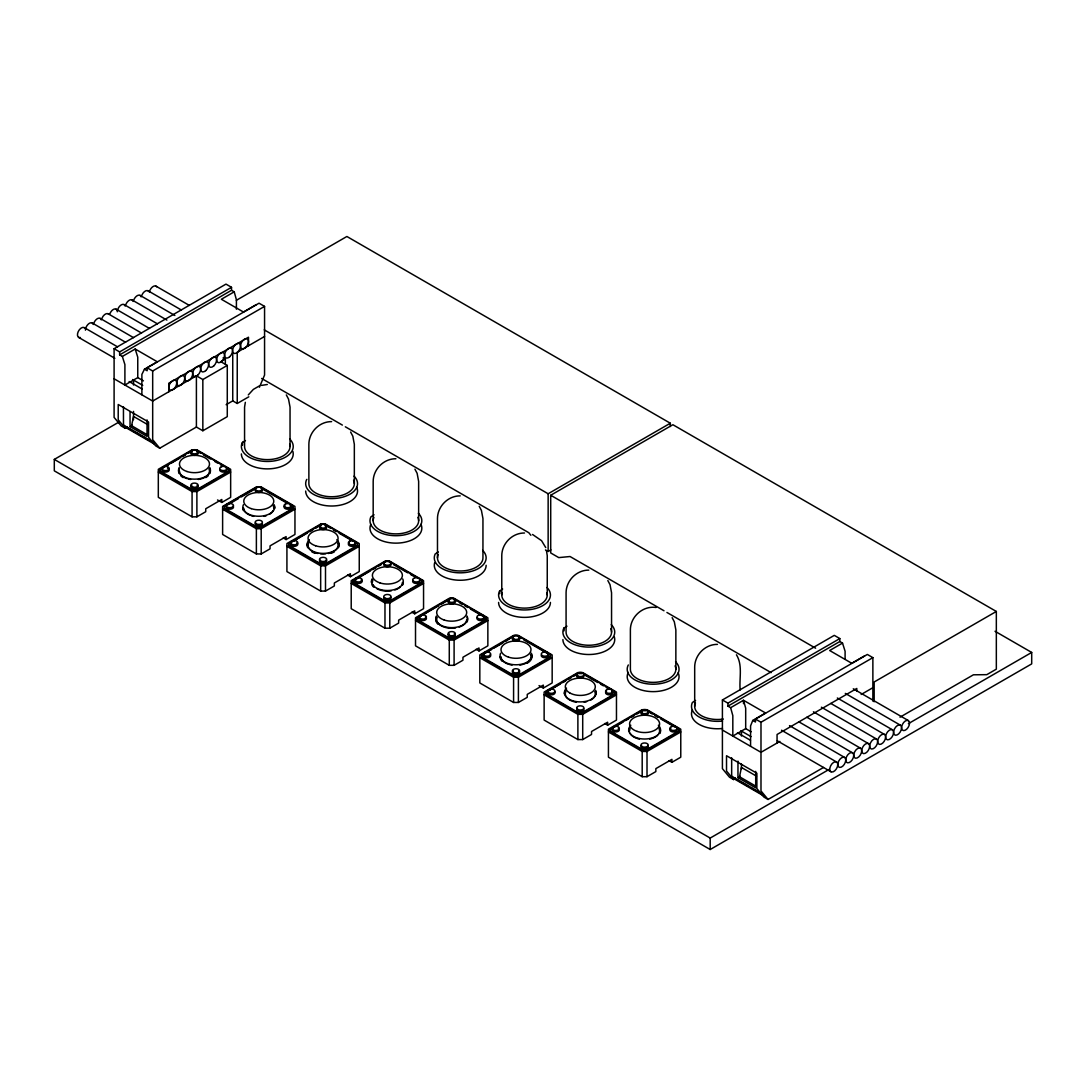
<?xml version="1.0" encoding="UTF-8"?>
<svg xmlns="http://www.w3.org/2000/svg" width="1086" height="1086" viewBox="0 0 1086 1086"><rect width="100%" height="100%" fill="white"/><g stroke="black" fill="none" stroke-linecap="round" stroke-linejoin="round"><path stroke-width="1.5" d="M160.076 468.853L160.076 471.799L192.561 490.56L196.403 490.56L228.874 471.799L228.874 468.853L196.403 450.106L192.548 450.106L160.076 469.586L162.9 467.957M256.853 487.953L256.853 487.22L224.381 505.981L224.381 508.927L256.866 527.674L260.708 527.674L293.179 508.927L293.179 505.981L260.708 487.234L260.708 487.953M288.686 543.095L288.686 546.054L321.171 564.801L325.013 564.801L357.484 546.054L357.484 543.109L324.999 524.348L321.157 524.348L288.686 543.828M352.991 580.223L352.991 583.182L385.462 601.929L389.304 601.929L421.789 583.182L421.789 580.236L389.304 561.476L385.462 561.476L352.991 580.956M417.282 617.35L417.295 620.296L449.767 639.057L453.609 639.057L486.094 620.296L486.094 617.35L453.609 598.603L449.767 598.603L417.282 618.083M481.587 654.478L481.6 657.424L514.072 676.184L517.913 676.171L550.385 657.424L550.398 654.478L517.913 635.731L514.058 635.731L481.587 655.211L491.469 649.496M545.891 691.592L545.891 694.551L578.376 713.298L582.218 713.298L614.69 694.551L614.69 691.606L582.218 672.858L578.363 672.845L545.891 692.325L560.009 684.18M610.196 728.72L610.196 731.679L642.681 750.426L646.523 750.426L678.994 731.679L678.994 728.733L646.523 709.972L642.668 709.972L610.196 729.453M245.341 402.336L244.567 407.141L244.567 446.495A22.738 13.127 0 0 0 269.287 459.568A22.738 13.127 0 0 0 289.69 444.215M735.141 778.676L733.593 779.558L729.48 777.182L722.407 768.644L722.407 699.968L727.932 703.158L727.932 706.131L730.634 707.692L743.489 700.266L765.616 713.04L752.761 720.452L750.575 725.882L750.575 746.299M259.432 387.227L264.563 375.077L264.563 306.388L259.038 303.198L147.153 367.801L147.153 370.76L144.452 369.213L141.886 374.399L141.886 394.829M248.287 394.924L253.377 389.372L259.269 385.978M245.45 440.549L242.273 442.626A25.915 14.96 0 0 0 270.685 461.333A25.915 14.96 0 0 0 289.745 439.015M306.863 479.347L306.564 479.754A25.915 14.96 0 0 0 334.99 498.46A25.915 14.96 0 0 0 354.05 476.143M502.655 589.046L499.479 591.123A25.915 14.96 0 0 0 527.891 609.83A25.915 14.96 0 0 0 546.964 587.512M566.96 626.174L563.783 628.251A25.915 14.96 0 0 0 592.196 646.957A25.915 14.96 0 0 0 611.255 624.64M628.373 664.971L628.088 665.379A25.915 14.96 0 0 0 656.501 684.085A25.915 14.96 0 0 0 675.56 661.768M628.373 672.397L628.088 672.791A25.915 14.96 0 0 0 653.12 691.633A25.915 14.96 0 0 0 678.153 672.791M123.437 406.639L123.492 425.047L125.677 427.49L126.831 426.676M291.591 542.742L291.089 543.081A3.638 2.104 0 0 0 291.455 545.62L292.188 545.986A3.638 2.104 0 0 0 296.6 545.769L297.211 545.348A3.638 2.104 0 0 0 296.845 542.796M355.896 579.856L355.394 580.209A3.638 2.104 0 0 0 355.76 582.748L356.48 583.101A3.638 2.104 0 0 0 360.891 582.897L361.516 582.476A3.638 2.104 0 0 0 361.149 579.924M613.101 728.367L612.599 728.706A3.638 2.104 0 0 0 612.966 731.245L613.699 731.597A3.638 2.104 0 0 0 618.11 731.394L618.721 730.973A3.638 2.104 0 0 0 618.355 728.421M148.511 439.939L126.831 427.422L125.284 428.305L121.17 425.929L114.098 417.391L114.098 348.715L225.983 284.111L231.522 287.315L231.522 290.274L119.636 354.878L119.636 351.905L231.522 287.315M119.636 354.878L122.338 356.439L135.193 349.013L157.307 361.787L144.452 369.213M236.409 309.211L236.409 299.79L234.223 291.835L221.354 299.261L243.481 312.035L256.337 304.609M236.341 300.32L346.882 236.49L670.32 423.228L670.32 426.526M143.42 380.86L137.759 377.602L124.904 385.028L124.904 364.597L122.338 356.439M147.153 367.801L152.678 370.991L264.563 306.388M125.284 428.305L118.211 419.766L118.211 404.481L148.565 421.992L148.565 437.291L155.637 445.83L159.751 448.206L196.403 427.042L202.838 430.762L227.273 416.657L227.273 365.425L202.838 379.53L196.403 375.81L152.678 401.06L114.098 378.783M225.345 364.068L225.345 359.113L220.838 361.706L227.273 365.425M264.563 336.47L237.237 352.244L237.237 403.476L232.743 400.87L226.132 404.698M995.02 631.265L1031.7 652.442L1031.7 663.885L710.19 849.51L54.3 470.835L54.3 459.405L118.89 422.101M130.048 411.757L130.048 426.608L132.37 425.264M237.237 403.476L248.816 396.797M165.724 466.315L168.547 464.686M171.371 463.057L179.842 458.17M182.665 456.541L185.489 454.912M188.312 453.283L191.136 451.654M160.076 471.799L160.076 471.066L192.561 489.827L196.403 489.827L228.874 471.066L228.874 471.799M158.312 472.084L192.073 491.578L196.892 491.578L230.653 472.084M221.802 502.438L230.653 497.334L230.653 469.301L196.892 449.808L192.073 449.808L158.312 469.301L158.312 497.334L192.073 516.827L196.892 516.827L205.729 511.723L205.729 508.75L221.802 499.465L221.802 502.438L217.526 499.967M238.499 498.555L224.381 506.7L224.381 505.981M241.323 496.926L255.441 488.768M224.381 508.927L224.381 508.194L256.866 526.954L260.708 526.941L293.179 508.194L293.179 508.927M222.616 509.212L256.377 528.706L261.197 528.706L294.958 509.212M286.107 539.566L294.958 534.461L294.958 506.429L261.197 486.935L256.377 486.935L222.616 506.429L222.616 534.461L256.377 553.941L261.197 553.941L270.034 548.837L270.034 545.878L286.107 536.593L286.107 539.566L283.256 537.909M292.921 541.385L307.039 533.24M309.863 531.611L312.687 529.968M315.51 528.339L321.157 524.348M374.059 514.805L370.869 516.868A25.915 14.96 0 0 0 399.295 535.574A25.915 14.96 0 0 0 418.354 513.271M288.686 546.054L288.686 545.321L321.171 564.068L325.013 564.068L357.484 545.321L357.484 546.054M286.921 546.339L320.669 565.833L325.501 565.833L359.249 546.339M350.411 576.693L359.249 571.575L359.249 543.557L325.501 524.063L320.669 524.063L286.921 543.557L286.921 571.575L320.669 591.069L325.501 591.069L334.339 585.965L334.339 582.992L350.411 573.72L350.411 576.693L347.561 575.037M355.814 579.327L369.932 571.168M372.756 569.539L375.58 567.91M378.403 566.281L381.227 564.652M438.35 551.932L435.174 553.996A25.915 14.96 0 0 0 463.6 572.702A25.915 14.96 0 0 0 482.659 550.385M264.224 329.845L548.145 493.763L670.32 423.228M663.994 610.766L570.041 556.521L558.761 557.607L550.711 552.95L550.711 495.257L672.886 424.721L996.337 611.459L996.337 669.152L986.794 674.664L973.423 674.8L900.009 717.181M352.991 583.182L352.991 582.449L385.462 601.196L389.304 601.196L421.789 582.449L421.789 583.182M351.212 583.467L384.973 602.947L389.793 602.947L423.554 583.467M414.716 613.807L423.554 608.703L423.554 580.671L389.793 561.19L384.973 561.19L351.212 580.671L351.212 608.703L384.973 628.197L389.793 628.197L398.643 623.092L398.643 620.12L414.716 610.848L414.716 613.807L411.852 612.165M418.694 617.269L421.517 615.64M424.341 614.011L438.472 605.852M441.296 604.223L449.767 599.336M545.457 549.923L548.145 551.471L550.874 549.896M417.295 620.296L417.295 619.577L449.767 638.324L453.609 638.324L486.094 619.577L486.094 620.296M415.517 620.581L449.278 640.075L454.097 640.075L487.858 620.581M479.021 650.935L487.858 645.831L487.858 617.798L454.097 598.318L449.278 598.318L415.517 617.798L415.517 645.831L449.278 665.324L454.097 665.324L462.948 660.22L462.948 657.247L479.021 647.962L479.021 650.935L476.157 649.292M494.293 647.867L502.764 642.98M505.587 641.351L514.058 635.731M481.6 657.424L481.6 656.691L514.072 675.451L517.913 675.451L550.385 656.691L550.385 657.424M479.822 657.709L513.583 677.202L518.402 677.202L552.163 657.709M543.326 688.062L552.163 682.958L552.163 654.926L518.402 635.432L513.583 635.432L479.822 654.926L479.822 682.958L513.583 702.452L518.402 702.452L527.239 697.348L527.239 694.375L543.326 685.09L543.326 688.062L539.036 685.592M562.833 682.551L565.657 680.922M568.48 679.293L571.304 677.664M574.127 676.021L576.951 674.392M545.891 694.551L545.891 693.818L578.376 712.579L582.218 712.565L614.69 693.818L614.69 694.551M544.127 694.836L577.888 714.33L582.707 714.33L616.468 694.836M607.631 725.19L616.468 720.086L616.468 692.053L582.707 672.56L577.888 672.56L544.127 692.053L544.127 720.086L577.888 739.566L582.707 739.566L591.544 734.462L591.544 731.502L607.631 722.217L607.631 725.19L604.766 723.534M614.432 727.009L622.902 722.122M625.726 720.493L628.55 718.864M631.373 717.222L634.197 715.593M637.02 713.964L639.844 712.335M695.569 700.429L692.393 702.493A25.915 14.96 0 0 0 722.489 721.05M722.407 699.968L834.292 635.364L839.817 638.568L839.817 641.527L842.519 643.088L845.098 651.261L845.098 659.107M610.196 731.679L610.196 730.946L642.681 749.693L646.523 749.693L678.994 730.946L678.994 731.679M727.932 703.158L839.817 638.568M608.431 731.964L642.193 751.458L647.012 751.458L680.773 731.964M727.932 706.131L839.817 641.527M842.519 643.088L829.663 650.514L851.777 663.288L864.646 655.863M671.922 762.304L680.773 757.2L680.773 729.181L647.012 709.687L642.193 709.687L608.431 729.181L608.431 757.2L642.193 776.694L647.012 776.694L655.849 771.589L655.849 768.616L671.922 759.345L671.922 762.304L669.071 760.662M752.761 720.452L755.462 722.014L755.462 719.054L867.347 654.451L872.872 657.641L872.872 701.149M751.145 731.774L745.688 728.625L732.819 736.05L732.819 715.633L730.634 707.692M755.462 719.054L760.987 722.244L872.872 657.641M996.337 611.459L874.162 681.994L874.162 701.773M779.87 741.412L760.987 752.313L722.407 730.036M861.184 694.47L872.872 687.71M731.665 757.838L731.665 776.218L733.851 778.676L735.141 777.929M737.964 761.137L737.964 777.63L740.285 776.3M733.593 779.558L726.52 771.019L726.52 755.734L756.874 773.246L756.874 788.545L763.947 797.083L768.06 799.459L823.5 767.463M54.3 459.405L710.19 838.066L829.107 769.417M908.385 723.643L1031.7 652.442M261.617 385.381L267.305 384.498M331.61 421.626C319.406 421.477 308.94 432.106 308.872 444.269L308.872 483.623A22.738 13.127 0 0 0 334.569 496.628A22.738 13.127 0 0 0 353.561 480.229M395.901 458.754C383.711 458.604 373.245 469.233 373.177 481.397L373.177 520.751M460.206 495.881C448.016 495.732 437.536 506.361 437.482 518.524L437.482 557.865M524.511 533.009C512.307 532.846 501.841 543.489 501.773 555.638L501.773 594.992M588.816 570.123C576.612 569.974 566.145 580.603 566.077 592.766L566.077 632.12A22.738 13.127 0 0 0 591.789 645.138A22.738 13.127 0 0 0 610.78 628.726M717.425 644.378C705.221 644.229 694.755 654.858 694.687 667.021L694.687 706.375M656.066 607.481C642.939 605.459 630.342 616.658 630.382 629.894L630.382 669.247A22.738 13.127 0 0 0 656.08 682.252A22.738 13.127 0 0 0 675.085 665.854M532.547 534.475L541.561 540.679L545.729 547.561M167.516 468.202L168.235 468.555M425.318 616.984L425.44 617.052A3.638 2.104 0 0 1 425.983 617.5M231.522 290.274L234.223 291.835M550.711 495.257L815.613 648.193M156.017 286.175L189.358 305.424M853.284 688.795L908.358 720.588A5.634 3.258 -60 0 1 906.566 729.317A5.634 3.258 -60 0 1 901.692 726.507A5.634 3.258 -60 0 1 908.358 720.588M148.049 290.776L181.376 310.026M845.302 693.397L900.389 725.19A5.634 3.258 -60 0 1 898.597 733.932A5.634 3.258 -60 0 1 893.71 731.109A5.634 3.258 -60 0 1 900.389 725.19M140.067 295.378L174.86 315.469M837.333 697.999L892.407 729.792A5.634 3.258 -60 0 1 890.629 738.534A5.634 3.258 -60 0 1 885.742 735.711A5.634 3.258 -60 0 1 892.407 729.792M132.098 299.994L166.877 320.071M830.817 703.443L884.438 734.394A5.634 3.258 -60 0 1 882.647 743.136A5.634 3.258 -60 0 1 877.773 740.313A5.634 3.258 -60 0 1 884.438 734.394M261.645 378.471L342.375 425.088M345.321 426.784L528.828 532.737L530.878 535.289M666.926 612.463L771.155 672.641M223.092 357.81L225.345 359.113M124.116 304.596L157.456 323.832M821.383 707.203L876.47 738.996A5.634 3.258 -60 0 1 874.678 747.738A5.634 3.258 -60 0 1 869.791 744.915A5.634 3.258 -60 0 1 876.47 738.996M116.148 309.198L149.488 328.434M813.414 711.805L868.488 743.611A5.634 3.258 -60 0 1 866.696 752.34A5.634 3.258 -60 0 1 861.822 749.516A5.634 3.258 -60 0 1 868.488 743.611M108.179 313.8L141.506 333.049M806.884 717.249L860.519 748.213A5.634 3.258 -60 0 1 858.727 756.942A5.634 3.258 -60 0 1 853.84 754.118A5.634 3.258 -60 0 1 860.519 748.213M100.197 318.402L133.537 337.651M798.916 721.851L852.537 752.815A5.634 3.258 -60 0 1 850.759 761.544A5.634 3.258 -60 0 1 845.872 758.734A5.634 3.258 -60 0 1 852.537 752.815M92.229 323.004L125.569 342.253M789.495 725.624L844.569 757.417A5.634 3.258 -60 0 1 842.777 766.146A5.634 3.258 -60 0 1 837.903 763.336A5.634 3.258 -60 0 1 844.569 757.417M84.26 327.605L117.587 346.855M781.526 730.226L836.6 762.019A5.634 3.258 -60 0 1 834.808 770.748A5.634 3.258 -60 0 1 829.921 767.938A5.634 3.258 -60 0 1 836.6 762.019M114.098 348.715L119.636 351.905M78.613 337.379L114.844 358.299M777.332 740.828L830.953 771.779M132.614 379.53L142.728 385.367M740.923 730.783L751.037 736.62M129.139 381.525L142.144 389.032M737.448 732.778L750.453 740.285M197.815 451.654L200.638 453.283M203.462 454.912L210.521 458.984M214.756 461.428L217.58 463.07M220.404 464.699L223.227 466.328M226.051 467.957L228.874 469.586L228.874 468.853M262.12 488.781L287.532 503.456M290.356 505.085L293.179 506.714L293.179 505.981M330.646 528.353L324.999 524.348M333.483 529.982L336.307 531.611M339.131 533.24L353.249 541.385M393.539 564.652L407.671 572.811M410.494 574.44L413.318 576.069M456.432 600.965L453.609 598.603M459.256 602.594L462.079 604.223M464.903 605.852L467.727 607.481M470.55 609.124L484.682 617.269M520.737 638.093L517.913 635.731M523.561 639.722L548.973 654.396M583.63 674.406L597.748 682.551M600.572 684.18L603.395 685.809M606.219 687.438L609.042 689.081M611.866 690.71L614.69 692.339L614.69 691.606M649.347 712.335L652.17 713.964M654.994 715.606L657.817 717.235M660.641 718.864L674.759 727.009M147.669 424.599L133.524 416.427L131.596 425.712L147.153 434.699M756.453 776.123L741.439 767.463L739.512 776.748L755.897 786.196M130.048 426.608L147.031 436.409L147.031 419.902M737.964 777.63L755.707 787.879L755.707 771.372M123.492 425.047L153.71 442.491M731.665 776.218L761.883 793.676M151.402 441.608L154.293 443.278M738.032 780.345L748.145 786.183M751.037 787.852L759.711 792.861M125.677 427.49L154.456 444.106M733.851 778.676L764.069 796.119M611.785 691.239L612.3 691.578A3.638 2.104 0 0 1 611.92 694.13L611.201 694.483A3.638 2.104 0 0 1 606.775 694.266L606.164 693.845A3.638 2.104 0 0 1 606.545 691.293M354.579 542.742L355.081 543.081A3.638 2.104 0 0 1 354.715 545.634L353.982 545.986A3.638 2.104 0 0 1 349.57 545.769L348.959 545.348A3.638 2.104 0 0 1 349.339 542.796M290.274 505.614L290.776 505.954A3.638 2.104 0 0 1 290.41 508.506L289.677 508.859A3.638 2.104 0 0 1 285.265 508.642L284.654 508.221A3.638 2.104 0 0 1 285.034 505.669M768.06 799.459L760.987 790.92L760.987 722.244M159.751 448.206L152.678 439.667L152.678 370.991M736.444 654.79C742.919 665.284 739.091 678.424 740.15 689.977M672.139 617.663L674.325 621.803L675.859 629.894L675.859 669.247M607.834 580.548L610.033 584.675L611.554 592.766L611.554 632.12M479.225 506.293L481.424 510.434L482.944 518.524L482.944 557.865A22.738 13.127 0 0 1 457.247 570.883A22.738 13.127 0 0 1 438.255 554.471M414.92 469.166L417.119 473.306L418.639 481.397L418.639 520.751M350.629 432.038L352.814 436.178L354.335 444.269L354.335 483.623M286.324 394.924L288.509 399.064L290.043 407.141L290.043 446.495M135.193 349.013L137.759 357.185L137.759 377.602M546.475 550.833L547.249 555.638L547.249 594.992M856.8 691.307L856.8 688.456L777.06 734.489L777.06 743.028M745.688 728.625L745.688 708.208L743.489 700.266L743.489 703.647M741.439 731.082L741.439 736.023M741.439 764.082L741.439 769.024M710.19 838.066L710.19 849.51M678.994 728.733L678.994 729.466M647.012 751.458L647.012 776.694M646.523 709.972L646.523 710.706L642.668 710.706L642.668 709.972M646.523 749.693L646.523 750.426M642.681 749.693L642.681 750.426M642.193 751.458L642.193 776.694M582.707 714.33L582.707 739.566M582.218 672.858L582.218 673.578L578.363 673.578L578.363 672.845M582.218 712.565L582.218 713.298M578.376 712.579L578.376 713.298M577.888 714.33L577.888 739.566M564.068 627.844L564.068 630.817M550.398 654.478L550.398 655.211M548.145 493.763L548.145 551.471M518.402 677.202L518.402 702.452M517.913 675.451L517.913 676.171M514.072 675.451L514.072 676.184M513.583 677.202L513.583 702.452M499.764 590.716L499.764 593.689M486.094 617.35L486.094 618.083M454.097 640.075L454.097 665.324M453.609 638.324L453.609 639.057M449.767 638.324L449.767 639.057M449.278 640.075L449.278 665.324M421.789 580.236L421.789 580.956M389.793 602.947L389.793 628.197M389.304 561.476L389.304 562.209M389.304 601.196L389.304 601.929M385.462 561.476L385.462 562.209M385.462 601.196L385.462 601.929M384.973 602.947L384.973 628.197M357.484 543.109L357.484 543.842M325.501 565.833L325.501 591.069M325.013 564.068L325.013 564.801M321.171 564.068L321.171 564.801M320.669 565.833L320.669 591.069M261.197 528.706L261.197 553.941M260.708 526.941L260.708 527.674M256.866 526.954L256.866 527.674M256.377 528.706L256.377 553.941M248.49 345.742L248.49 337.203L168.764 383.236L168.764 391.774M242.558 442.219L242.558 445.192M232.743 352.95L232.743 400.87M202.838 379.53L202.838 430.762M196.892 491.578L196.892 516.827M196.403 375.81L196.403 427.042M196.403 450.106L196.403 450.839M196.403 489.827L196.403 490.56M192.548 450.106L192.548 450.839M192.561 489.827L192.561 490.56M192.073 491.578L192.073 516.827M133.524 380.046L133.524 385.001M133.524 411.404L133.524 419.698M676.592 728.706A3.638 2.104 0 0 1 676.225 731.258L675.492 731.611A3.638 2.104 0 0 1 671.08 731.394L670.469 730.973A3.638 2.104 0 0 1 670.849 728.421M658.374 725.244A15.91 9.19 0 0 1 644.595 739.023A15.91 9.19 0 0 1 630.817 725.244M647.745 712.077A3.638 2.104 0 0 1 646.686 714.846A3.638 2.104 0 0 1 641.812 714.479A3.638 2.104 0 0 1 642.03 711.642M647.745 745.498A3.638 2.104 0 0 1 644.595 748.648A3.638 2.104 0 0 1 641.446 745.498M628.685 730.973A15.91 9.19 0 0 1 629.228 728.597M659.976 728.597A15.91 9.19 0 0 1 659.976 733.349M659.093 728.733A15 8.661 0 0 1 659.093 733.213M657.587 735.303A15 8.661 0 0 1 653.202 738.073M652.102 738.48A15 8.661 0 0 1 649.727 739.118M639.464 739.118A15 8.661 0 0 1 637.102 738.48M635.989 738.073A15 8.661 0 0 1 630.111 733.213M629.595 730.973A15 8.661 0 0 1 630.111 728.733M547.996 654.451A3.638 2.104 0 0 1 547.615 657.003L546.896 657.356A3.638 2.104 0 0 1 542.484 657.139L541.873 656.718A3.638 2.104 0 0 1 541.371 655.143M490.288 654.627A3.638 2.104 0 0 1 490.112 656.718L489.501 657.139A3.638 2.104 0 0 1 485.089 657.356L484.37 657.003A3.638 2.104 0 0 1 484.003 654.451M531.366 653.215A15.91 9.19 0 0 1 515.999 664.781A15.91 9.19 0 0 1 500.619 653.215M518.565 637.401A3.638 2.104 0 0 1 518.565 640.36A3.638 2.104 0 0 1 513.42 640.36A3.638 2.104 0 0 1 513.42 637.401M518.565 670.809A3.638 2.104 0 0 1 518.565 673.782A3.638 2.104 0 0 1 513.42 673.782A3.638 2.104 0 0 1 513.42 670.809M531.366 654.342A15.91 9.19 0 0 1 527.239 663.22M502.207 661.32A15.91 9.19 0 0 1 500.076 656.718M530.484 654.478A15 8.661 0 0 1 523.493 664.225M522.339 664.578A15 8.661 0 0 1 519.882 665.094M512.103 665.094A15 8.661 0 0 1 509.646 664.578M508.492 664.225A15 8.661 0 0 1 506.347 663.356M505.384 662.854A15 8.661 0 0 1 500.985 656.718M483.691 617.323A3.638 2.104 0 0 1 483.311 619.875L482.591 620.228A3.638 2.104 0 0 1 478.179 620.011L477.568 619.59A3.638 2.104 0 0 1 477.392 617.5M426.309 618.015A3.638 2.104 0 0 1 425.821 619.604L425.196 620.011A3.638 2.104 0 0 1 420.784 620.228L420.065 619.875A3.638 2.104 0 0 1 419.698 617.323M467.061 616.088A15.91 9.19 0 0 1 451.695 627.654A15.91 9.19 0 0 1 436.314 616.088M454.26 600.273A3.638 2.104 0 0 1 454.26 603.246A3.638 2.104 0 0 1 449.115 603.246A3.638 2.104 0 0 1 449.115 600.273M454.26 633.681A3.638 2.104 0 0 1 454.26 636.654A3.638 2.104 0 0 1 449.115 636.654A3.638 2.104 0 0 1 449.115 633.681M437.902 624.192A15.91 9.19 0 0 1 436.314 617.215M467.061 617.215A15.91 9.19 0 0 1 467.061 621.979M466.695 619.604A15 8.661 0 0 1 459.188 627.097M455.577 627.966A15 8.661 0 0 1 445.341 627.45M444.188 627.097A15 8.661 0 0 1 437.196 617.35M419.793 580.698A3.638 2.104 0 0 1 419.006 582.748L418.286 583.101A3.638 2.104 0 0 1 413.875 582.897L413.264 582.476A3.638 2.104 0 0 1 413.087 580.372M402.757 578.96A15.91 9.19 0 0 1 387.39 590.526A15.91 9.19 0 0 1 372.009 578.96M390.539 563.58A3.638 2.104 0 0 1 387.865 566.716A3.638 2.104 0 0 1 383.874 564.082M390.539 596.988A3.638 2.104 0 0 1 387.865 600.124A3.638 2.104 0 0 1 383.874 597.504M373.611 587.064A15.91 9.19 0 0 1 372.009 584.852M371.48 582.476A15.91 9.19 0 0 1 372.009 580.1M403.3 582.476A15.91 9.19 0 0 1 402.757 584.852M402.39 582.476A15 8.661 0 0 1 401.874 584.716M400.381 586.807A15 8.661 0 0 1 394.897 589.97M391.272 590.838A15 8.661 0 0 1 376.774 588.598M374.399 586.807A15 8.661 0 0 1 372.892 584.716M372.389 582.476A15 8.661 0 0 1 372.892 580.236M554.593 691.755A3.638 2.104 0 0 1 554.417 693.845L553.806 694.266A3.638 2.104 0 0 1 549.394 694.483L548.674 694.13A3.638 2.104 0 0 1 547.901 692.067M595.671 690.329A15.91 9.19 0 0 1 578.214 701.827A15.91 9.19 0 0 1 566.512 688.117M583.806 675.465A3.638 2.104 0 0 1 579.815 678.085A3.638 2.104 0 0 1 577.141 674.963M583.806 708.873A3.638 2.104 0 0 1 579.815 711.506A3.638 2.104 0 0 1 577.141 708.371M564.381 693.845A15.91 9.19 0 0 1 566.512 689.257M595.671 691.47A15.91 9.19 0 0 1 596.214 693.845M594.789 691.606A15 8.661 0 0 1 590.906 699.968M586.644 701.692A15 8.661 0 0 1 584.173 702.221M576.408 702.221A15 8.661 0 0 1 572.797 701.352M571.698 700.945A15 8.661 0 0 1 565.806 691.606M336.864 539.62A15.91 9.19 0 0 1 323.085 553.398A15.91 9.19 0 0 1 309.306 539.62M326.234 526.452A3.638 2.104 0 0 1 323.085 529.601A3.638 2.104 0 0 1 319.936 526.452M320.519 526.018A3.638 2.104 0 0 1 321.266 525.692M324.904 525.692A3.638 2.104 0 0 1 325.651 526.018M326.234 559.874A3.638 2.104 0 0 1 323.085 563.023A3.638 2.104 0 0 1 319.936 559.874M338.452 542.973A15.91 9.19 0 0 1 338.452 547.724M334.339 551.851A15.91 9.19 0 0 1 331.04 553.303M315.13 553.303A15.91 9.19 0 0 1 311.831 551.851M307.718 547.724A15.91 9.19 0 0 1 307.718 542.973M337.583 543.109A15 8.661 0 0 1 328.216 553.493M325.691 553.874A15 8.661 0 0 1 320.479 553.874M317.954 553.493A15 8.661 0 0 1 308.587 543.109M233.083 506.13A3.638 2.104 0 0 1 232.906 508.221L232.295 508.642A3.638 2.104 0 0 1 227.884 508.859L227.15 508.506A3.638 2.104 0 0 1 226.377 506.443M274.161 504.705A15.91 9.19 0 0 1 258.78 516.271A15.91 9.19 0 0 1 243.413 504.705M262.296 489.84A3.638 2.104 0 0 1 258.305 492.46A3.638 2.104 0 0 1 255.631 489.338M261.359 488.904A3.638 2.104 0 0 1 261.93 489.338M262.296 523.248A3.638 2.104 0 0 1 258.305 525.882A3.638 2.104 0 0 1 255.631 522.746M243.413 510.596A15.91 9.19 0 0 1 242.87 508.221M274.161 505.845A15.91 9.19 0 0 1 274.69 508.221M273.278 510.461A15 8.661 0 0 1 269.396 514.343M266.287 515.728A15 8.661 0 0 1 263.912 516.366M253.649 516.366A15 8.661 0 0 1 251.273 515.728M250.174 515.321A15 8.661 0 0 1 243.78 508.221M273.278 505.981A15 8.661 0 0 1 273.781 508.221M226.472 468.826A3.638 2.104 0 0 1 226.105 471.378L225.372 471.731A3.638 2.104 0 0 1 220.96 471.514L220.349 471.093A3.638 2.104 0 0 1 219.861 469.519M168.778 469.003A3.638 2.104 0 0 1 168.601 471.093L167.991 471.514A3.638 2.104 0 0 1 163.579 471.731L162.846 471.378A3.638 2.104 0 0 1 162.479 468.826M209.856 467.591A15.91 9.19 0 0 1 194.475 479.157A15.91 9.19 0 0 1 179.109 467.591M197.055 451.776A3.638 2.104 0 0 1 197.055 454.749A3.638 2.104 0 0 1 191.91 454.749A3.638 2.104 0 0 1 191.91 451.776M197.055 485.184A3.638 2.104 0 0 1 197.055 488.157A3.638 2.104 0 0 1 191.91 488.157A3.638 2.104 0 0 1 191.91 485.184M208.268 475.695A15.91 9.19 0 0 1 205.729 477.596M183.222 477.596A15.91 9.19 0 0 1 180.697 475.695M179.109 473.482A15.91 9.19 0 0 1 179.109 468.718M209.856 468.718A15.91 9.19 0 0 1 209.856 473.482M208.974 468.853A15 8.661 0 0 1 198.358 479.469M190.593 479.469A15 8.661 0 0 1 188.136 478.953M186.982 478.6A15 8.661 0 0 1 179.475 471.093M723.303 719.054A22.738 13.127 0 0 1 695.461 702.968M722.489 728.475A25.915 14.96 0 0 1 692.393 709.918M614.337 636.939A25.915 14.96 0 0 1 591.083 654.451A25.915 14.96 0 0 1 562.901 639.545M546.896 592.712A22.738 13.127 0 0 1 524.511 608.119A22.738 13.127 0 0 1 502.126 592.712M550.426 602.418A25.915 14.96 0 0 1 524.511 617.377A25.915 14.96 0 0 1 498.596 602.418M486.134 565.29A25.915 14.96 0 0 1 457.953 580.195A25.915 14.96 0 0 1 434.685 562.697M417.866 517.343A22.738 13.127 0 0 1 395.901 533.878A22.738 13.127 0 0 1 373.951 517.343M420.947 524.294A25.915 14.96 0 0 1 395.901 543.136A25.915 14.96 0 0 1 370.869 524.294M356.642 487.18A25.915 14.96 0 0 1 334.99 505.886A25.915 14.96 0 0 1 305.682 491.048M292.826 451.314A25.915 14.96 0 0 1 269.559 468.826A25.915 14.96 0 0 1 241.391 453.921M125.827 304.555A5.634 3.258 -60 0 1 129.791 300.007A5.634 3.258 -60 0 1 133.13 301.46M149.352 292.093A5.634 3.258 -60 0 1 152.678 286.799A5.634 3.258 -60 0 1 156.655 286.758M117.315 311.777A5.634 3.258 -60 0 1 120.777 305.207A5.634 3.258 -60 0 1 125.148 306.062M133.795 299.953A5.634 3.258 -60 0 1 137.773 295.406A5.634 3.258 -60 0 1 141.099 296.858M101.908 318.374A5.634 3.258 -60 0 1 108.804 314.383M141.777 295.351A5.634 3.258 -60 0 1 148.673 291.374M85.427 330.185A5.634 3.258 -60 0 1 88.889 323.628A5.634 3.258 -60 0 1 93.26 324.47M109.876 313.773A5.634 3.258 -60 0 1 113.854 309.211A5.634 3.258 -60 0 1 117.179 310.664M80.405 337.529A5.634 3.258 -60 0 1 78.273 331.515A5.634 3.258 -60 0 1 84.884 328.189M93.925 322.976A5.634 3.258 -60 0 1 97.903 318.415A5.634 3.258 -60 0 1 101.229 319.868M163.104 466.926L162.479 467.333A3.638 2.104 0 0 0 162.846 469.885L163.579 470.238A3.638 2.104 0 0 0 167.991 470.021L168.601 469.614A3.638 2.104 0 0 0 168.235 467.061L167.516 466.709A3.638 2.104 0 0 0 163.104 466.926M227.395 504.04L226.784 504.461A3.638 2.104 0 0 0 227.15 507.013L227.884 507.366A3.638 2.104 0 0 0 232.295 507.148L232.906 506.728A3.638 2.104 0 0 0 232.54 504.189L231.807 503.836A3.638 2.104 0 0 0 227.395 504.04M291.7 541.167L291.089 541.588A3.638 2.104 0 0 0 291.455 544.14L292.188 544.493A3.638 2.104 0 0 0 296.6 544.276L297.211 543.855A3.638 2.104 0 0 0 296.845 541.317L296.111 540.95A3.638 2.104 0 0 0 291.7 541.167M356.004 578.295L355.394 578.716A3.638 2.104 0 0 0 355.76 581.254L356.48 581.621A3.638 2.104 0 0 0 360.891 581.404L361.516 580.983A3.638 2.104 0 0 0 361.149 578.431L360.416 578.078A3.638 2.104 0 0 0 356.004 578.295M420.309 615.423L419.698 615.843A3.638 2.104 0 0 0 420.065 618.382L420.784 618.735A3.638 2.104 0 0 0 425.196 618.531L425.821 618.11A3.638 2.104 0 0 0 425.44 615.558L424.721 615.205A3.638 2.104 0 0 0 420.309 615.423M484.614 652.537L484.003 652.957A3.638 2.104 0 0 0 484.37 655.51L485.089 655.863A3.638 2.104 0 0 0 489.501 655.645L490.112 655.238A3.638 2.104 0 0 0 489.745 652.686L489.026 652.333A3.638 2.104 0 0 0 484.614 652.537M548.919 689.664L548.294 690.085A3.638 2.104 0 0 0 548.674 692.637L549.394 692.99A3.638 2.104 0 0 0 553.806 692.773L554.417 692.352A3.638 2.104 0 0 0 554.05 689.814L553.331 689.461A3.638 2.104 0 0 0 548.919 689.664M613.21 726.792L612.599 727.213A3.638 2.104 0 0 0 612.966 729.765L613.699 730.118A3.638 2.104 0 0 0 618.11 729.901L618.721 729.48A3.638 2.104 0 0 0 618.355 726.928L617.635 726.575A3.638 2.104 0 0 0 613.21 726.792M221.449 466.709L220.729 467.061A3.638 2.104 0 0 0 220.349 469.6L220.96 470.021A3.638 2.104 0 0 0 225.372 470.238L226.105 469.885A3.638 2.104 0 0 0 226.472 467.347L225.861 466.926A3.638 2.104 0 0 0 221.449 466.709M285.754 503.836L285.034 504.189A3.638 2.104 0 0 0 284.654 506.728L285.265 507.148A3.638 2.104 0 0 0 289.677 507.366L290.41 507.013A3.638 2.104 0 0 0 290.776 504.461L290.166 504.04A3.638 2.104 0 0 0 285.754 503.836M350.059 540.95L349.339 541.303A3.638 2.104 0 0 0 348.959 543.855L349.57 544.276A3.638 2.104 0 0 0 353.982 544.493L354.715 544.14A3.638 2.104 0 0 0 355.081 541.588L354.47 541.167A3.638 2.104 0 0 0 350.059 540.95M414.363 578.078L413.63 578.431A3.638 2.104 0 0 0 413.264 580.983L413.875 581.404A3.638 2.104 0 0 0 418.286 581.621L419.006 581.268A3.638 2.104 0 0 0 419.386 578.716L418.775 578.295A3.638 2.104 0 0 0 414.363 578.078M478.668 615.205L477.935 615.558A3.638 2.104 0 0 0 477.568 618.11L478.179 618.531A3.638 2.104 0 0 0 482.591 618.735L483.311 618.382A3.638 2.104 0 0 0 483.691 615.843L483.08 615.423A3.638 2.104 0 0 0 478.668 615.205M542.973 652.333L542.24 652.686A3.638 2.104 0 0 0 541.873 655.225L542.484 655.645A3.638 2.104 0 0 0 546.896 655.863L547.615 655.51A3.638 2.104 0 0 0 547.996 652.957L547.385 652.55A3.638 2.104 0 0 0 542.973 652.333M607.264 689.447L606.545 689.814A3.638 2.104 0 0 0 606.164 692.352L606.775 692.773A3.638 2.104 0 0 0 611.201 692.99L611.92 692.637A3.638 2.104 0 0 0 612.3 690.085L611.676 689.664A3.638 2.104 0 0 0 607.264 689.447M671.569 726.575L670.849 726.928A3.638 2.104 0 0 0 670.469 729.48L671.08 729.901A3.638 2.104 0 0 0 675.492 730.118L676.225 729.765A3.638 2.104 0 0 0 676.592 727.213L675.981 726.792A3.638 2.104 0 0 0 671.569 726.575M642.03 713.122A3.638 2.104 0 0 0 648.111 712.185A3.638 2.104 0 0 0 643.659 709.606A3.638 2.104 0 0 0 642.03 713.122M642.03 746.544A3.638 2.104 0 0 0 648.111 745.593A3.638 2.104 0 0 0 643.659 743.028A3.638 2.104 0 0 0 642.03 746.544M637.102 731.394A15 8.661 0 0 0 659.609 723.887A15 8.661 0 0 0 637.102 716.38A15 8.661 0 0 0 637.102 731.394M514.18 639.206A3.638 2.104 0 0 0 519.624 637.387A3.638 2.104 0 0 0 514.18 635.568A3.638 2.104 0 0 0 514.18 639.206M514.18 672.628A3.638 2.104 0 0 0 519.624 670.809A3.638 2.104 0 0 0 514.18 668.99A3.638 2.104 0 0 0 514.18 672.628M508.492 657.139A15 8.661 0 0 0 531 649.632A15 8.661 0 0 0 508.492 642.138A15 8.661 0 0 0 508.492 657.139M449.115 601.753A3.638 2.104 0 0 0 455.21 600.816A3.638 2.104 0 0 0 450.744 598.237A3.638 2.104 0 0 0 449.115 601.753M449.115 635.161A3.638 2.104 0 0 0 455.21 634.224A3.638 2.104 0 0 0 450.744 631.645A3.638 2.104 0 0 0 449.115 635.161M444.188 620.011A15 8.661 0 0 0 466.695 612.518A15 8.661 0 0 0 444.188 605.011A15 8.661 0 0 0 444.188 620.011M384.811 564.625A3.638 2.104 0 0 0 390.906 563.688A3.638 2.104 0 0 0 386.44 561.109A3.638 2.104 0 0 0 384.811 564.625M384.811 598.033A3.638 2.104 0 0 0 390.906 597.096A3.638 2.104 0 0 0 386.44 594.531A3.638 2.104 0 0 0 384.811 598.033M379.883 582.883A15 8.661 0 0 0 402.39 575.39A15 8.661 0 0 0 379.883 567.883A15 8.661 0 0 0 379.883 582.883M578.471 676.334A3.638 2.104 0 0 0 583.929 674.515A3.638 2.104 0 0 0 578.471 672.696A3.638 2.104 0 0 0 578.471 676.334M577.725 709.416A3.638 2.104 0 0 0 583.806 708.466A3.638 2.104 0 0 0 579.354 705.9A3.638 2.104 0 0 0 577.725 709.416M569.688 692.882A15 8.661 0 0 0 594.789 688.999A15 8.661 0 0 0 576.408 678.397A15 8.661 0 0 0 569.688 692.882M320.519 527.497A3.638 2.104 0 0 0 326.601 526.561A3.638 2.104 0 0 0 322.148 523.981A3.638 2.104 0 0 0 320.519 527.497M320.519 560.919A3.638 2.104 0 0 0 326.601 559.969A3.638 2.104 0 0 0 322.148 557.403A3.638 2.104 0 0 0 320.519 560.919M315.578 545.769A15 8.661 0 0 0 338.085 538.262A15 8.661 0 0 0 315.578 530.755A15 8.661 0 0 0 315.578 545.769M256.961 490.709A3.638 2.104 0 0 0 262.418 488.89A3.638 2.104 0 0 0 256.961 487.071A3.638 2.104 0 0 0 256.961 490.709M256.215 523.791A3.638 2.104 0 0 0 262.296 522.841A3.638 2.104 0 0 0 257.844 520.275A3.638 2.104 0 0 0 256.215 523.791M251.273 508.642A15 8.661 0 0 0 273.781 501.135A15 8.661 0 0 0 251.273 493.641A15 8.661 0 0 0 251.273 508.642M191.91 453.256A3.638 2.104 0 0 0 197.991 452.305A3.638 2.104 0 0 0 193.539 449.74A3.638 2.104 0 0 0 191.91 453.256M192.656 487.003A3.638 2.104 0 0 0 198.114 485.184A3.638 2.104 0 0 0 192.656 483.365A3.638 2.104 0 0 0 192.656 487.003M186.982 471.514A15 8.661 0 0 0 209.489 464.007A15 8.661 0 0 0 186.982 456.514A15 8.661 0 0 0 186.982 471.514M213.643 366.036A5.634 3.258 -60 0 0 215.435 357.308A5.634 3.258 -60 0 0 208.756 363.226A5.634 3.258 -60 0 0 213.643 366.036M205.675 370.652A5.634 3.258 -60 0 0 207.453 361.91A5.634 3.258 -60 0 0 200.788 367.828A5.634 3.258 -60 0 0 205.675 370.652M197.693 375.254A5.634 3.258 -60 0 0 199.485 366.511A5.634 3.258 -60 0 0 192.819 372.43A5.634 3.258 -60 0 0 197.693 375.254M189.724 379.856A5.634 3.258 -60 0 0 191.516 371.113A5.634 3.258 -60 0 0 184.837 377.032A5.634 3.258 -60 0 0 189.724 379.856M181.756 384.458A5.634 3.258 -60 0 0 183.534 375.715A5.634 3.258 -60 0 0 176.869 381.634A5.634 3.258 -60 0 0 181.756 384.458M221.612 361.434A5.634 3.258 -60 0 0 223.404 352.706A5.634 3.258 -60 0 0 216.738 358.624A5.634 3.258 -60 0 0 221.612 361.434M229.594 356.832A5.634 3.258 -60 0 0 231.386 348.104A5.634 3.258 -60 0 0 224.707 354.022A5.634 3.258 -60 0 0 229.594 356.832M237.562 352.231A5.634 3.258 -60 0 0 239.354 343.502A5.634 3.258 -60 0 0 232.689 349.407A5.634 3.258 -60 0 0 237.562 352.231M245.545 347.629A5.634 3.258 -60 0 0 247.323 338.9A5.634 3.258 -60 0 0 240.658 344.805A5.634 3.258 -60 0 0 245.545 347.629M173.774 389.06A5.634 3.258 -60 0 0 175.565 380.331A5.634 3.258 -60 0 0 168.9 386.236A5.634 3.258 -60 0 0 173.774 389.06"/></g></svg>
